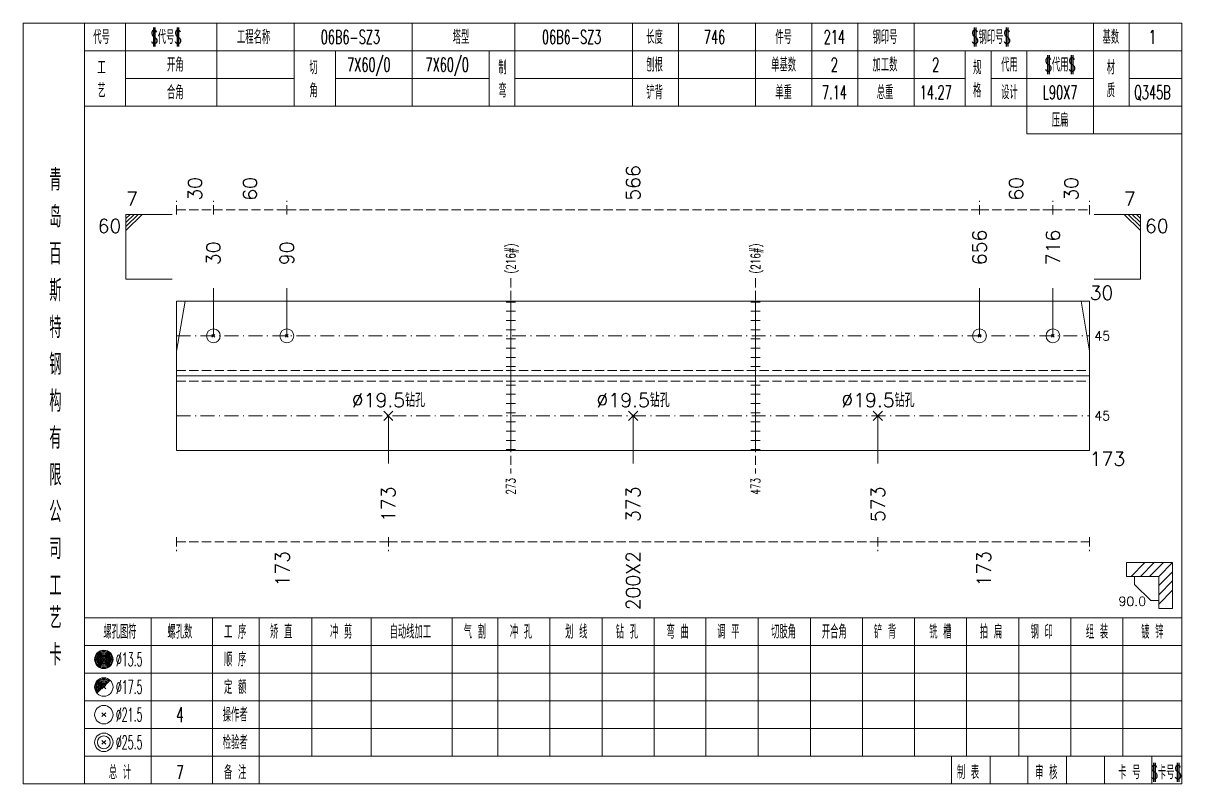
# Model space of a CAD drawing. Extents: x -533 to 8774, y 0 to 7979.
# Drawn here: x 2811.2 to 3062.6, y 7087.9 to 7252.9 of the extents above; entities that cross this region are included whole.
import ezdxf
from ezdxf.enums import TextEntityAlignment as Align

# ---------------------------------------------------------------- set-up
doc = ezdxf.new("R2010")
doc.units = 0
doc.header["$MEASUREMENT"] = 0
doc.linetypes.add('一点画线', pattern=[5.2, 3, -1, 0.2, -1])
doc.linetypes.add('虚线', pattern=[2.75, 2, -0.75])
doc.layers.get('0').update_dxf_attribs({"linetype": 'CONTINUOUS', "lineweight": 25})
for name, color, linetype, lineweight in [('1', 7, 'CONTINUOUS', 25), ('2', 7, 'CONTINUOUS', 25), ('4', 7, 'CONTINUOUS', 25), ('5', 7, 'CONTINUOUS', 25)]:
    doc.layers.add(name, color=color, linetype=linetype, lineweight=lineweight)
doc.styles.get("Standard").update_dxf_attribs({"font": 'simplex.shx', "width": 0.7, "height": 3, "bigfont": 'gbhzfs.shx'})

# ---------------------------------------------------------------- blocks, each defined once
blk = doc.blocks.new('孔21.5')
at = {"layer": '5', "color": 7, "linetype": 'Continuous', "lineweight": 13}
for p, q in [((-0.2, -0.2), (0.2, 0.2)), ((0.2, -0.2), (-0.2, 0.2))]:
    blk.add_line(p, q, dxfattribs=at)
blk.add_circle((0, 0), 1, dxfattribs=at)

msp = doc.modelspace()

# ---------------------------------------------------------------- linework, layer by layer
at = {"color": 8, "linetype": '虚线', "lineweight": 9}
for p, q in [((2844.5, 7211.39), (2844.5, 7214.39)), ((2852.47, 7211.39), (2852.47, 7214.39)), ((2852.47, 7211.39), (2852.47, 7214.39)), ((2868.4, 7211.39), (2868.4, 7214.39)), ((2868.4, 7211.39), (2868.4, 7214.39)), ((3018.7, 7211.39), (3018.7, 7214.39)), ((3018.7, 7211.39), (3018.7, 7214.39)), ((3034.63, 7211.39), (3034.63, 7214.39)), ((3034.63, 7211.39), (3034.63, 7214.39)), ((3042.6, 7211.39), (3042.6, 7214.39)), ((2844.5, 7212.39), (2852.47, 7212.39)), ((2852.47, 7212.39), (2868.4, 7212.39)), ((2868.4, 7212.39), (3018.7, 7212.39)), ((3018.7, 7212.39), (3034.63, 7212.39)), ((3034.63, 7212.39), (3042.6, 7212.39)), ((2844.5, 7141.39), (2844.5, 7138.39)), ((2844.5, 7140.39), (2890.44, 7140.39)), ((2890.44, 7141.39), (2890.44, 7138.39)), ((2890.44, 7141.39), (2890.44, 7138.39)), ((2890.44, 7140.39), (2996.66, 7140.39)), ((2996.66, 7141.39), (2996.66, 7138.39)), ((2996.66, 7141.39), (2996.66, 7138.39)), ((2996.66, 7140.39), (3042.6, 7140.39)), ((3042.6, 7141.39), (3042.6, 7138.39))]:
    msp.add_line(p, q, dxfattribs=at)
at = {"color": 7, "linetype": 'Continuous', "lineweight": 13}
for p, q in [((2833.5, 7211.39), (2843.5, 7211.39)), ((2833.5, 7197.39), (2833.5, 7211.39)), ((2834.38, 7211.39), (2833.5, 7210.52)), ((2835.25, 7211.39), (2833.5, 7209.64)), ((2836.13, 7211.39), (2833.5, 7208.77)), ((2837, 7211.39), (2833.5, 7207.89)), ((3053.6, 7211.39), (3043.6, 7211.39)), ((3050.1, 7211.39), (3053.6, 7207.89)), ((3050.98, 7211.39), (3053.6, 7208.77)), ((3051.85, 7211.39), (3053.6, 7209.64)), ((3052.73, 7211.39), (3053.6, 7210.52)), ((3053.6, 7197.39), (3053.6, 7211.39)), ((2833.5, 7197.39), (2843.5, 7197.39)), ((2852.47, 7185.06), (2852.47, 7195.39)), ((2868.4, 7185.06), (2868.4, 7195.39)), ((3018.7, 7185.06), (3018.7, 7195.39)), ((3034.63, 7185.06), (3034.63, 7195.39)), ((3053.6, 7197.39), (3043.6, 7197.39)), ((2844.5, 7181.78), (2846.36, 7192.56)), ((3042.6, 7181.78), (3040.74, 7192.56)), ((2890.44, 7167.73), (2890.44, 7157.39)), ((2943.55, 7167.73), (2943.55, 7157.39)), ((2996.66, 7167.73), (2996.66, 7157.39))]:
    msp.add_line(p, q, dxfattribs=at)
at = {"color": 7, "linetype": 'Continuous', "lineweight": 18}
for p, q in [((2844.5, 7192.56), (2844.5, 7160.23)), ((2844.5, 7192.56), (3042.6, 7192.56)), ((3042.6, 7192.56), (3042.6, 7160.23)), ((2844.5, 7176.39), (3042.6, 7176.39))]:
    msp.add_line(p, q, dxfattribs=at)
at = {"color": 3, "linetype": '一点画线', "lineweight": 13}
for p, q in [((2844.5, 7185.06), (3042.6, 7185.06)), ((2844.5, 7167.73), (3042.6, 7167.73))]:
    msp.add_line(p, q, dxfattribs=at)
at = {"color": 1, "linetype": '虚线', "lineweight": 18}
for p, q in [((2844.5, 7177.56), (3042.6, 7177.56)), ((2844.5, 7175.23), (3042.6, 7175.23))]:
    msp.add_line(p, q, dxfattribs=at)
at = {"layer": '1', "color": 7, "linetype": 'Continuous', "lineweight": 13}
for p, q in [((2889.44, 7166.73), (2891.44, 7168.73)), ((2889.44, 7168.73), (2891.44, 7166.73)), ((2942.55, 7166.73), (2944.55, 7168.73)), ((2942.55, 7168.73), (2944.55, 7166.73)), ((2995.66, 7166.73), (2997.66, 7168.73)), ((2995.66, 7168.73), (2997.66, 7166.73))]:
    msp.add_line(p, q, dxfattribs=at)
at = {"layer": '1', "color": 7, "linetype": 'Continuous', "lineweight": 18}
msp.add_line((2844.5, 7160.23), (3042.6, 7160.23), dxfattribs=at)
at = {"layer": '2', "color": 216, "linetype": '虚线', "lineweight": 13}
for p, q in [((2916.99, 7197.56), (2916.99, 7155.23)), ((2970.1, 7197.56), (2970.1, 7155.23))]:
    msp.add_line(p, q, dxfattribs=at)
at = {"layer": '2', "color": 7, "linetype": 'Continuous', "lineweight": 13}
for p, q in [((2916.99, 7176.39), (2916.99, 7192.56)), ((2970.1, 7176.39), (2970.1, 7192.56)), ((2917.99, 7192.39), (2915.99, 7192.39)), ((2917.99, 7190.39), (2915.99, 7190.39)), ((2971.1, 7192.39), (2969.1, 7192.39)), ((2971.1, 7190.39), (2969.1, 7190.39)), ((2917.99, 7188.39), (2915.99, 7188.39)), ((2971.1, 7188.39), (2969.1, 7188.39)), ((2917.99, 7186.39), (2915.99, 7186.39)), ((2971.1, 7186.39), (2969.1, 7186.39)), ((2917.99, 7184.39), (2915.99, 7184.39)), ((2971.1, 7184.39), (2969.1, 7184.39)), ((2917.99, 7182.39), (2915.99, 7182.39)), ((2917.99, 7180.39), (2915.99, 7180.39)), ((2971.1, 7182.39), (2969.1, 7182.39)), ((2971.1, 7180.39), (2969.1, 7180.39)), ((2917.99, 7178.39), (2915.99, 7178.39)), ((2971.1, 7178.39), (2969.1, 7178.39)), ((2916.99, 7176.39), (2916.99, 7160.23)), ((2970.1, 7176.39), (2970.1, 7160.23)), ((2915.99, 7174.39), (2917.99, 7174.39)), ((2969.1, 7174.39), (2971.1, 7174.39)), ((2915.99, 7172.39), (2917.99, 7172.39)), ((2915.99, 7170.39), (2917.99, 7170.39)), ((2969.1, 7172.39), (2971.1, 7172.39)), ((2969.1, 7170.39), (2971.1, 7170.39)), ((2915.99, 7168.39), (2917.99, 7168.39)), ((2969.1, 7168.39), (2971.1, 7168.39)), ((2915.99, 7166.39), (2917.99, 7166.39)), ((2969.1, 7166.39), (2971.1, 7166.39)), ((2915.99, 7164.39), (2917.99, 7164.39)), ((2915.99, 7162.39), (2917.99, 7162.39)), ((2969.1, 7164.39), (2971.1, 7164.39)), ((2969.1, 7162.39), (2971.1, 7162.39)), ((2915.99, 7160.39), (2917.99, 7160.39)), ((2969.1, 7160.39), (2971.1, 7160.39)), ((3060.6, 7135.89), (3050.6, 7135.89)), ((3050.6, 7135.89), (3050.6, 7132.89)), ((3051.6, 7132.89), (3054.6, 7135.89)), ((3053.6, 7132.89), (3056.6, 7135.89)), ((3055.6, 7132.89), (3058.6, 7135.89)), ((3057.6, 7132.89), (3060.6, 7135.89)), ((3060.6, 7125.89), (3060.6, 7135.89)), ((3050.6, 7132.89), (3057.6, 7132.89)), ((3052.35, 7132.89), (3052.35, 7131.14)), ((3057.6, 7130.89), (3060.6, 7133.89)), ((3057.6, 7132.89), (3057.6, 7125.89)), ((3055.85, 7127.64), (3052.35, 7131.14)), ((3057.6, 7128.89), (3060.6, 7131.89)), ((3057.6, 7126.89), (3060.6, 7129.89)), ((3055.85, 7127.64), (3057.6, 7127.64)), ((3057.6, 7125.89), (3060.6, 7125.89))]:
    msp.add_line(p, q, dxfattribs=at)
at = {"layer": '4', "color": 1, "linetype": 'Continuous', "lineweight": 18}
for p, q in [((2824.5, 7087.89), (2824.5, 7252.89)), ((2833.4, 7234.89), (2833.4, 7252.89)), ((2853.2, 7234.89), (2853.2, 7252.89)), ((2870, 7234.89), (2870, 7252.89)), ((2895.6, 7234.89), (2895.6, 7252.89)), ((2917.9, 7234.89), (2917.9, 7252.89)), ((2943.4, 7234.89), (2943.4, 7252.89)), ((2953.4, 7234.89), (2953.4, 7252.89)), ((2970.1, 7234.89), (2970.1, 7252.89)), ((2982.3, 7234.89), (2982.3, 7252.89)), ((2992.3, 7234.89), (2992.3, 7252.89)), ((3004.5, 7234.89), (3004.5, 7252.89)), ((3043.4, 7228.89), (3043.4, 7252.89)), ((3051.2, 7234.89), (3051.2, 7252.89)), ((2824.5, 7246.89), (3062.6, 7246.89)), ((2879, 7234.89), (2879, 7246.89)), ((2912.3, 7234.89), (2912.3, 7246.89)), ((3015.6, 7234.89), (3015.6, 7246.89)), ((3021.2, 7234.89), (3021.2, 7246.89)), ((3029, 7228.89), (3029, 7246.89)), ((2833.4, 7240.89), (2870, 7240.89)), ((2879, 7240.89), (2912.3, 7240.89)), ((2917.9, 7240.89), (3015.6, 7240.89)), ((3021.2, 7240.89), (3043.4, 7240.89)), ((3051.2, 7240.89), (3062.6, 7240.89)), ((2824.5, 7234.89), (3062.6, 7234.89)), ((3029, 7228.89), (3062.6, 7228.89)), ((2824.5, 7123.89), (3062.6, 7123.89)), ((2839, 7087.89), (2839, 7123.89)), ((2852.3, 7087.89), (2852.3, 7123.89)), ((2862.4, 7087.89), (2862.4, 7123.89)), ((2873.8, 7093.89), (2873.8, 7123.89)), ((2886.7, 7093.89), (2886.7, 7123.89)), ((2904.3, 7093.89), (2904.3, 7123.89)), ((2914.2, 7093.89), (2914.2, 7123.89)), ((2925.5, 7093.89), (2925.5, 7123.89)), ((2936.8, 7093.89), (2936.8, 7123.89)), ((2948.1, 7093.89), (2948.1, 7123.89)), ((2959.3, 7093.89), (2959.3, 7123.89)), ((2970.7, 7093.89), (2970.7, 7123.89)), ((2982, 7093.89), (2982, 7123.89)), ((2993.3, 7093.89), (2993.3, 7123.89)), ((3004.6, 7093.89), (3004.6, 7123.89)), ((3015.9, 7093.89), (3015.9, 7123.89)), ((3027.2, 7093.89), (3027.2, 7123.89)), ((3038.5, 7093.89), (3038.5, 7123.89)), ((3049.8, 7093.89), (3049.8, 7123.89)), ((2824.5, 7117.89), (3062.6, 7117.89)), ((2824.5, 7111.89), (3062.6, 7111.89)), ((2824.5, 7105.89), (3062.6, 7105.89)), ((2824.5, 7099.89), (3062.6, 7099.89)), ((2824.5, 7093.89), (3062.6, 7093.89)), ((3012.6, 7087.89), (3012.6, 7093.89)), ((3021, 7087.89), (3021, 7093.89)), ((3029.2, 7087.89), (3029.2, 7093.89)), ((3037.6, 7087.89), (3037.6, 7093.89)), ((3045.8, 7087.89), (3045.8, 7093.89)), ((3056.1, 7087.89), (3056.1, 7093.89))]:
    msp.add_line(p, q, dxfattribs=at)
at = {"layer": '4', "color": 7, "linetype": 'Continuous', "lineweight": 13}
for p, q in [((2828.5, 7114.69), (2828.9, 7115.09)), ((2828.9, 7114.69), (2828.5, 7115.09)), ((2828.3, 7102.49), (2829.1, 7103.29)), ((2829.1, 7102.49), (2828.3, 7103.29)), ((2828.3, 7096.49), (2829.1, 7097.29)), ((2829.1, 7096.49), (2828.3, 7097.29))]:
    msp.add_line(p, q, dxfattribs=at)
at = {"layer": '4', "color": 7, "linetype": 'Continuous', "lineweight": 0}
for p, q in [((2828.3, 7108.49), (2829.1, 7109.29)), ((2828.3, 7109.29), (2829.1, 7108.49))]:
    msp.add_line(p, q, dxfattribs=at)
at = {"layer": '4', "color": 4, "linetype": 'Continuous', "lineweight": 18}
msp.add_lwpolyline([(2811.2, 7252.89), (2811.2, 7087.89), (3062.6, 7087.89), (3062.6, 7252.89)], close=True, dxfattribs=at)
at = {"layer": '4', "color": 7, "linetype": 'Continuous', "lineweight": 13}
for centre, radius in [((2828.7, 7114.89), 2), ((2828.7, 7114.89), 1.8), ((2828.7, 7114.89), 1.6), ((2828.7, 7114.89), 1.4), ((2828.7, 7114.89), 1.2), ((2828.7, 7114.89), 1), ((2828.7, 7114.89), 0.8), ((2828.7, 7114.89), 0.6), ((2828.7, 7114.89), 0.4), ((2828.7, 7114.89), 0.2), ((2828.7, 7108.89), 2), ((2828.7, 7102.89), 2), ((2828.7, 7096.89), 2), ((2828.7, 7096.89), 1.4)]:
    msp.add_circle(centre, radius, dxfattribs=at)
for radius in [1.8, 1.6, 1.4, 1.2, 1, 0.8, 0.6, 0.4, 0.2]:
    msp.add_arc((2828.7, 7108.89), radius, 45, 225, dxfattribs=at)

# ---------------------------------------------------------------- block references
at = {"color": 7, "linetype": 'Continuous', "lineweight": 13, "xscale": 1.5, "yscale": 1.5, "zscale": 1.5}
for p in [(2852.47, 7185.06), (2868.4, 7185.06), (3018.7, 7185.06), (3034.63, 7185.06)]:
    msp.add_blockref('孔21.5', p, dxfattribs=at)

# ---------------------------------------------------------------- texts
at = {"color": 8, "linetype": 'Continuous', "lineweight": 9}
for s, p in [('566', (2943.55, 7214.39)), ('30', (2848.48, 7214.39)), ('60', (2860.43, 7214.39)), ('60', (3026.67, 7214.39)), ('30', (3038.62, 7214.39))]:
    msp.add_text(s, height=3, rotation=90, dxfattribs=at).set_placement(p, align=Align.MIDDLE_LEFT)
at = {"color": 7, "linetype": 'Continuous', "lineweight": 13}
msp.add_text('7', height=3, dxfattribs=at).set_placement((2833.5, 7212.39), align=Align.BOTTOM_LEFT)
msp.add_text('7', height=3, dxfattribs=at).set_placement((3052.6, 7212.39), align=Align.BOTTOM_RIGHT)
msp.add_text('60', height=3, dxfattribs=at).set_placement((2832.5, 7210.39), align=Align.TOP_RIGHT)
msp.add_text('60', height=3, dxfattribs=at).set_placement((3054.6, 7210.39), align=Align.TOP_LEFT)
for s, p in [('656', (3018.7, 7200.39)), ('716', (3034.63, 7200.39)), ('30', (2852.47, 7200.39)), ('90', (2868.4, 7200.39))]:
    msp.add_text(s, height=3, rotation=90, dxfattribs=at).set_placement(p, align=Align.MIDDLE_LEFT)
for s, height, p in [('30', 3, (3042.6, 7194.39)), ('45', 2, (3043.6, 7185.06)), ('45', 2, (3043.6, 7167.73))]:
    msp.add_text(s, height=height, dxfattribs=at).set_placement(p, align=Align.MIDDLE_LEFT)
at = {"color": 8, "linetype": 'Continuous', "lineweight": 9}
for s, p in [('173', (2867.47, 7138.39)), ('200X2', (2943.55, 7138.39)), ('173', (3019.63, 7138.39))]:
    msp.add_text(s, height=3, rotation=90, dxfattribs=at).set_placement(p, align=Align.MIDDLE_RIGHT)
at = {"layer": '1', "color": 7, "linetype": 'Continuous', "lineweight": 13}
for p in [(2890.44, 7168.73), (2943.55, 7168.73), (2996.66, 7168.73)]:
    msp.add_text('%%c19.5钻孔', height=3, dxfattribs=at).set_placement(p, align=Align.BOTTOM_CENTER)
msp.add_text('173', height=3, dxfattribs=at).set_placement((3042.6, 7158.39), align=Align.MIDDLE_LEFT)
for s, p in [('173', (2890.44, 7152.39)), ('373', (2943.55, 7152.39)), ('573', (2996.66, 7152.39))]:
    msp.add_text(s, height=3, rotation=90, dxfattribs=at).set_placement(p, align=Align.MIDDLE_RIGHT)
at = {"layer": '2', "color": 7, "linetype": 'Continuous', "lineweight": 13, "width": 0.7}
for p in [(2916.99, 7198.56), (2970.1, 7198.56)]:
    msp.add_text('(216#)', height=2, rotation=90, dxfattribs=at).set_placement(p, align=Align.MIDDLE_LEFT)
for s, p in [('273', (2916.99, 7154.23)), ('473', (2970.1, 7154.23))]:
    msp.add_text(s, height=2, rotation=90, dxfattribs=at).set_placement(p, align=Align.MIDDLE_RIGHT)
at = {"layer": '2', "color": 7, "linetype": 'Continuous', "lineweight": 13}
msp.add_text('90.0', height=2, dxfattribs=at).set_placement((3054.85, 7125.89), align=Align.BOTTOM_RIGHT)
at = {"layer": '4', "color": 1, "linetype": 'Continuous', "lineweight": 13}
for s, height, width, p in [('代号', 3, 0.6, (2828.2, 7249.89)), ('$代号$', 3, 0.6, (2842.2, 7249.89)), ('工程名称', 3, 0.6, (2861.2, 7249.89)), ('06B6-SZ3', 3, 0.6, (2882.2, 7249.89)), ('塔型', 3, 0.6, (2906.2, 7249.89)), ('06B6-SZ3', 3, 0.6, (2930.2, 7249.89)), ('长度', 3, 0.6, (2948.2, 7249.89)), ('746', 3, 0.6, (2961.2, 7249.89)), ('件号', 3, 0.6, (2976.2, 7249.89)), ('214', 3, 0.6, (2987.2, 7249.89)), ('钢印号', 3, 0.6, (2998.2, 7249.89)), ('$钢印号$', 3, 0.6, (3021.2, 7249.89)), ('基数', 3, 0.6, (3047.2, 7249.89)), ('1', 3, 0.6, (3056.2, 7249.89)), ('开角', 3, 0.6, (2844.2, 7243.89)), ('7X60/0', 3, 0.6, (2886.2, 7243.89)), ('7X60/0', 3, 0.6, (2903.2, 7243.89)), ('刨根', 3, 0.6, (2948.2, 7243.89)), ('单基数', 3, 0.6, (2976.2, 7243.89)), ('2', 3, 0.6, (2987.2, 7243.89)), ('加工数', 3, 0.6, (2998.2, 7243.89)), ('2', 3, 0.6, (3009.2, 7243.89)), ('代用', 3, 0.6, (3025.2, 7243.89)), ('$代用$', 3, 0.6, (3036.2, 7243.89)), ('工', 3, 0.6, (2828.2, 7243.29)), ('切', 3, 0.6, (2874.2, 7243.29)), ('制', 3, 0.6, (2915.2, 7243.29)), ('规', 3, 0.6, (3018.2, 7243.29)), ('材', 3, 0.6, (3047.2, 7243.29)), ('艺', 3, 0.6, (2828.2, 7238.29)), ('合角', 3, 0.6, (2844.2, 7237.89)), ('角', 3, 0.6, (2874.2, 7238.29)), ('弯', 3, 0.6, (2915.2, 7238.29)), ('铲背', 3, 0.6, (2948.2, 7237.89)), ('单重', 3, 0.6, (2976.2, 7237.89)), ('7.14', 3, 0.6, (2987.2, 7237.89)), ('总重', 3, 0.6, (2998.2, 7237.89)), ('14.27', 3, 0.6, (3009.2, 7237.89)), ('格', 3, 0.6, (3018.2, 7238.29)), ('设计', 3, 0.6, (3025.2, 7237.89)), ('L90X7', 3, 0.6, (3036.2, 7237.89)), ('质', 3, 0.6, (3047.2, 7238.29)), ('Q345B', 3, 0.6, (3056.2, 7237.89)), ('压扁', 3, 0.6, (3036.2, 7231.89)), ('青', 4.6, 0.8, (2818.2, 7218.89)), ('岛', 4.6, 0.8, (2818.2, 7210.89)), ('百', 4.6, 0.8, (2818.2, 7202.89)), ('斯', 4.6, 0.8, (2818.2, 7194.89)), ('特', 4.6, 0.8, (2818.2, 7186.89)), ('钢', 4.6, 0.8, (2818.2, 7178.89)), ('构', 4.6, 0.8, (2818.2, 7170.89)), ('有', 4.6, 0.8, (2818.2, 7162.89)), ('限', 4.6, 0.8, (2818.2, 7154.89)), ('公', 4.6, 0.8, (2818.2, 7146.89)), ('司', 4.6, 0.8, (2818.2, 7138.89)), ('工', 4.6, 0.8, (2818.2, 7130.89)), ('艺', 4.6, 0.8, (2818.2, 7123.89)), ('螺孔图符', 3, 0.6, (2832.2, 7120.89)), ('螺孔数', 3, 0.6, (2845.2, 7120.89)), ('工 序', 3, 0.6, (2857.2, 7120.89)), ('矫 直', 3, 0.6, (2867.2, 7120.89)), ('冲 剪', 3, 0.6, (2880.2, 7120.89)), ('自动线加工', 3, 0.6, (2895.2, 7120.89)), ('气 割', 3, 0.6, (2909.2, 7120.89)), ('冲 孔', 3, 0.6, (2919.2, 7120.89)), ('划 线', 3, 0.6, (2931.2, 7120.89)), ('钻 孔', 3, 0.6, (2942.2, 7120.89)), ('弯 曲', 3, 0.6, (2953.2, 7120.89)), ('调 平', 3, 0.6, (2964.2, 7120.89)), ('切肢角', 3, 0.6, (2976.2, 7120.89)), ('开合角', 3, 0.6, (2987.2, 7120.89)), ('铲 背', 3, 0.6, (2998.2, 7120.89)), ('铣 槽', 3, 0.6, (3010.2, 7120.89)), ('拍 扁', 3, 0.6, (3021.2, 7120.89)), ('钢 印', 3, 0.6, (3032.2, 7120.89)), ('组 装', 3, 0.6, (3044.2, 7120.89)), ('镀 锌', 3, 0.6, (3056.2, 7120.89)), ('卡', 4.6, 0.8, (2818.2, 7115.89)), ('%%C13.5', 3, 0.5, (2834.2, 7114.89)), ('顺 序', 3, 0.6, (2857.2, 7114.89)), ('%%C17.5', 3, 0.5, (2834.2, 7108.89)), ('定 额', 3, 0.6, (2857.2, 7108.89)), ('操作者', 3, 0.6, (2857.2, 7102.89)), ('%%C21.5', 3, 0.5, (2834.2, 7102.89)), ('4', 3.2, 0.6, (2845.2, 7102.89)), ('%%C25.5', 3, 0.5, (2834.2, 7096.89)), ('检验者', 3, 0.6, (2857.2, 7096.89)), ('总 计', 3, 0.6, (2832.2, 7090.39)), ('备 注', 3, 0.6, (2857.2, 7090.39)), ('制 表', 3, 0.6, (3016.2, 7090.39)), ('审 核', 3, 0.6, (3033.2, 7090.39)), ('卡 号', 3, 0.6, (3051.2, 7090.39)), ('$卡号$', 3, 0.6, (3059.2, 7090.39)), ('7', 3, 0.6, (2845.2, 7090.39))]:
    msp.add_text(s, height=height, dxfattribs=dict(at, width=width)).set_placement(p, align=Align.MIDDLE_CENTER)

doc.saveas('drawing.dxf')
